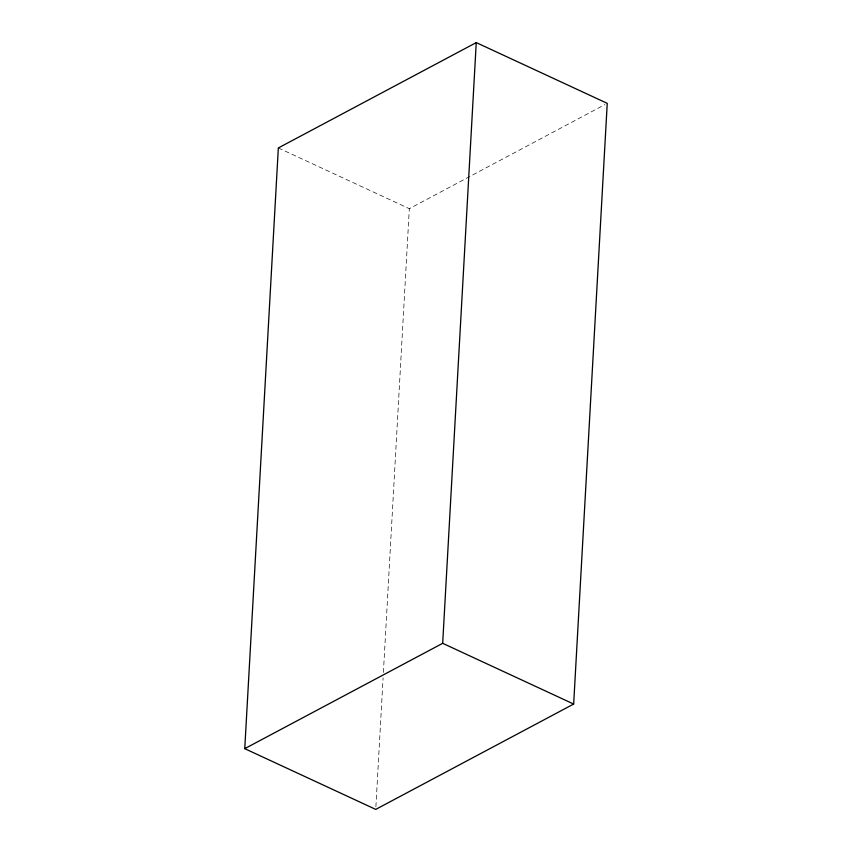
<?xml version="1.0" encoding="UTF-8"?>
<svg xmlns="http://www.w3.org/2000/svg" width="852" height="852" viewBox="0 0 852 852"><rect width="100%" height="100%" fill="white"/><g stroke="black" fill="none" stroke-linecap="round" stroke-linejoin="round"><path stroke-width="0.64" stroke-dasharray="4.26 3.19" d="M375.892 806.737L383.091 677.83M383.389 672.516L409.322 208.687L604.909 104.594M278.338 147.95L409.322 208.687"/><path stroke-width="1.28" d="M244.758 748.652L278.338 147.95L476.257 42.6L607.242 103.348L573.662 704.05L375.743 809.4L244.758 748.652L442.678 643.313L573.662 704.05M442.678 643.313L476.257 42.6"/></g></svg>
